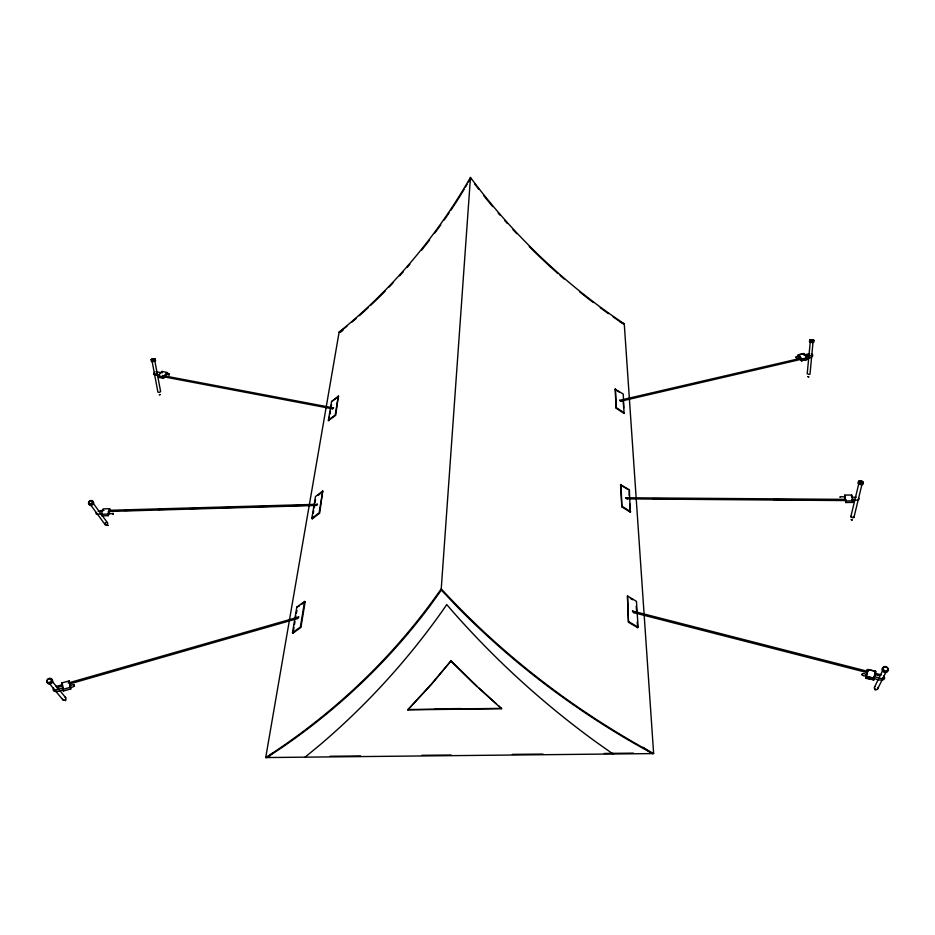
<?xml version="1.0" encoding="UTF-8"?>
<svg xmlns="http://www.w3.org/2000/svg" width="935" height="935" viewBox="0 0 935 935"><rect width="100%" height="100%" fill="white"/><g stroke="black" fill="none" stroke-linecap="round" stroke-linejoin="round"><path stroke-width="1.4" d="M476.897 686.138L451.009 660.881L431.654 683.836L407.789 709.852L501.569 708.695L498.53 705.738M839.957 497.291C838.73 496.871 842.645 496.251 845.298 497.268M866.102 676.017C859.931 676.402 861.521 671.26 866.628 674.743M862.409 673.656L862.105 674.941M407.789 709.852L431.631 684.151L451.009 660.881M265.727 757.56A1687.932 1018.893 39.2 0 0 441.238 588.875L470.469 177.44A1109.039 826.902 -49.3 0 0 624.264 323.872L653.635 753.575L265.727 757.56L339.125 332.135A1006.866 738.521 48.4 0 0 470.469 177.44M813.064 341.731L809.99 374.152L809.055 374.421L807.209 373.766L810.294 341.591M798.42 354.774L798.256 356.34L801.213 360.583L806.987 359.566L807.15 358L804.17 353.769L798.42 354.774L801.365 359.017L801.213 360.583M798.361 354.903L798.198 356.41L801.774 360.781L807.314 359.391L807.478 357.871L803.89 353.512L798.361 354.903L801.938 359.262L801.774 360.781M803.714 355.031L803.89 353.512M844.784 495.118L845.824 502.516L852.743 502.434L852.977 500.868L851.692 495.024L844.784 495.118L845.824 502.516M867.341 669.565L865.985 678.331L873.863 679.827L875.183 671.038L867.341 669.565L867.061 671.166M851.458 496.59L851.692 495.024M875.733 671.423L873.559 679.803L865.787 677.887L867.972 669.518L875.733 671.423L875.464 673.095M867.715 671.201L867.972 669.518M292.491 632.703L300.369 627.058L304.576 601.45L305.137 601.836L300.93 627.443L293.052 633.077L292.491 632.703L296.827 607.084L304.576 601.45M311.811 518.411L319.139 512.824L322.739 490.992L319.653 513.21L312.325 518.785L311.811 518.411L315.504 496.555L322.739 490.992M328.372 420.446L335.233 414.965L338.33 396.113L335.7 415.327L328.372 420.446L331.551 401.571L338.33 396.113M70.265 687.237C76.518 687.552 74.917 682.41 69.996 685.939M293.052 633.077L294.011 627.385M294.49 624.545L294.969 621.693M295.448 618.853L295.927 616.001M296.418 613.161L296.898 610.31M312.325 518.785L312.781 516.05M313.248 513.327L313.704 510.592M314.16 507.857L314.627 505.122M315.083 502.399L315.551 499.664M328.839 420.808L329.517 416.765M329.973 414.065L330.429 411.377M330.885 408.677L331.563 404.633M652.349 752.944L652.396 753.587L633.79 743.15A1993.549 1253.706 -40.4 0 1 456.444 606.009L441.355 590.114L429.539 606.464A1690.153 1020.178 39.2 0 1 282.861 746.901L266.931 757.537L267.036 756.906L269.864 756.883M865.985 678.331L866.254 676.741L874.143 678.226L873.863 679.827M874.903 672.639L875.183 671.038M883.248 677.781L882.126 678.752L873.687 676.566M850.827 516.646L858.903 483.255M853.971 517.265L862.082 483.874A1.625 0.655 13.1 0 1 861.287 484.307A1.625 0.655 13.1 0 1 859.697 484.003M873.944 678.459L875.078 674.439M865.787 677.887L867.329 672.534M108.261 515.676L110.061 510.253L109.617 508.687L103.177 508.897L101.342 514.308L101.786 515.875L108.261 515.676L107.817 514.098L109.617 508.687M875.838 689.668L874.856 689.726L875.604 689.224M153.574 361.272L154.801 360.63L160.633 391.66L159.417 392.314L157.922 392.174L152.078 361.144M799.939 355.99C793.534 355.919 795.638 360.01 800.559 356.925M796.398 357.906L796.106 356.925M874.611 686.944L882.839 670.15M877.579 689.072L885.866 672.3M461.867 193.089L464.076 189.384M465.548 186.918L467.021 184.44M468.493 181.974L470.539 178.538L471.24 179.45M53.576 687.938C50.747 693.828 61.71 691.105 63.405 689.212M163.555 378.359L163.181 376.899L166.991 372.446L161.895 371.394L158.073 375.835L158.447 377.296L163.555 378.359L167.353 373.906L166.991 372.446M65.251 699.859L65.508 700.642L65.906 699.883M615.101 389.264L623.248 394.021L624.031 413.41L616.188 408.233L615.101 389.264L619.508 392.209M845.789 499.372L625.585 497.759L627.163 498.811M616.188 408.233L615.522 388.867M620.583 484.833L629.348 489.73L630.283 512.181L621.845 506.863L620.583 484.833L627.701 489.379M629.348 489.73L629.232 495.643M621.845 506.863L621.039 484.435M316.521 504.783L317.538 504.327L316.334 505.461L108.296 511.48M346.885 326.385L339.125 332.135M305.091 757.151L319.595 745.207A1453.691 1025.087 45.8 0 0 442.676 610.497L446.755 604.548L451.699 610.345A1671.897 1210.404 -44.5 0 0 596.378 742.238L613.056 753.996L613.021 753.353M627.478 595.922L628.472 622.207L637.6 627.665L638.102 627.256L636.454 601.357L627.478 595.922L628.472 622.207M338.786 396.487L331.551 401.571M266.931 757.537L272.354 753.294M318.075 495.34L320.144 493.75M342.175 330.487L339.954 332.451L343.203 330.02M299.586 605.857L296.827 607.084M301.806 604.244L305.137 601.836M154.591 372.142L153.562 374.467L156.577 375.449M813.111 341.953L810.341 341.813M298.592 616.948L297.4 618.596L298.779 616.971L68.173 683.017M620.969 401.162L619.695 400.39L620.969 401.162L800.898 359.367M169.083 374.304C167.821 377.448 171.678 371.803 166.465 373.79M56.556 687.704L62.925 685.881M69.95 683.859L297.4 618.596M63.241 687.879L55.2 690.205L54.347 689.422M56.1 686.477L62.587 684.619M61.745 682.959L69.178 680.925L70.779 688.955L63.323 691.012L61.745 682.959L62.283 684.572M62.785 689.399L70.242 687.342L69.178 680.925M801.938 359.262L807.478 357.871M806.157 355.569L808.962 354.891M805.117 354.727L809.009 353.792M619.858 400.285L800.582 358.327M806.274 357.006L811.744 355.242M806.554 358.047C808.915 359.285 815.916 355.732 811.311 353.699M332.568 408.817L333.561 407.929L332.451 408.817L163.719 376.805M801.365 359.017L807.15 358M626.988 498.881L845.789 500.576M101.342 514.308L107.817 514.098M619.624 321.64L624.264 323.872M101.05 510.545L103.949 510.463M109.757 510.288L317.374 504.281M98.187 511.293L101.062 511.211M109.804 510.954L118.546 510.697M124.378 510.533L150.605 509.774M157.886 509.563L184.113 508.804M189.934 508.64L216.16 507.88M221.992 507.705L248.219 506.957M255.5 506.747L280.266 506.022M286.098 505.858L316.684 504.97M102.195 513.969L96.691 514.121A2.431 1.473 -16.6 0 1 96.048 512.929M107.712 513.806L113.228 513.642M846.046 500.95L852.977 500.868M435.242 708.882L461.2 708.566M407.812 709.536L501.569 708.379M329.985 756.263L360.63 755.947M421.907 755.316L451.079 755.012M512.357 754.381L543.001 754.077M604.279 753.446L633.416 753.142M852.112 497.256L856.215 497.245M851.61 499.419L854.532 499.442M652.688 498.589L739.819 499.267M773.21 499.524L845.813 500.085M851.621 500.132L857.64 500.178A2.525 1.601 8.9 0 0 858.856 498.215M851.621 500.622L854.543 500.646M633.93 612.717L632.469 611.104L633.93 612.717L867.598 672.709M625.76 497.677L626.894 498.285M159.64 374.97L154.427 373.743M162.48 375.508L333.561 407.929M155.97 371.686L161.217 372.738M158.073 375.835L163.181 376.899M866.044 676.204L873.828 678.132M632.703 611.081L867.902 671.4M874.95 673.212L881.565 674.906M874.634 674.521L878.865 675.608M874.143 678.097C875.85 680.084 887.771 682.071 883.844 675.993M628.974 621.798L638.102 627.256M630.354 598.365L632.598 599.721M622.313 506.454L630.751 511.784M616.609 407.835L624.451 413.013M643.035 747.299L652.396 753.587M613.173 316.907L623.353 323.907M496.497 703.973L478.965 688.043M501.569 708.695L473.764 683.59L450.986 661.185M48.597 682.644L62.844 699.766M51.483 680.481L65.672 697.639M474.548 183.774L478.685 189.174M105.211 524.734L90.298 504.468A1.566 1.11 -33.7 0 0 91.653 504.514M93.325 503.439L100.758 513.596M102.406 515.851L107.361 522.607M74.368 686.033L74.169 685.448M74.064 684.782L74.262 685.367M70.242 687.342L70.779 688.955M161.895 371.394L162.269 372.843M852.229 500.096L852.743 502.434M62.493 685.858L63.323 691.012M623.166 399.841L623.68 407.987M629.758 503.918L630.283 512.181M636.232 606.079L636.688 613.267M637.238 621.904L637.6 627.665M92.752 503.439A1.566 1.11 -33.7 0 1 92.331 504.07M106.029 522.56A1.531 1.11 -34 0 1 107.677 523.506A1.531 1.11 -34 0 1 105.585 524.897A1.531 1.11 -34 0 1 105.363 523.004M92.179 501.382A2.478 1.765 -33.7 0 1 93.547 503.462A2.478 1.765 -33.7 0 1 90.625 505.403A2.478 1.765 -33.7 0 1 89.257 503.31M154.333 360.162A2.209 0.631 -9.7 0 1 155.233 360.968A2.209 0.631 -9.7 0 1 151.926 361.588A2.209 0.631 -9.7 0 1 152.171 360.571M51.518 682.036A1.8 1.449 -37.4 0 1 50.911 682.737M65.053 697.206A1.765 1.438 -38 0 1 65.824 698.901A1.765 1.438 -38 0 1 64.001 700.268A1.765 1.438 -38 0 1 62.61 699.041M49.999 679.102A2.863 2.302 -37.4 0 1 52.711 681.007A2.863 2.302 -37.4 0 1 50.081 684.034A2.863 2.302 -37.4 0 1 47.369 682.129M853.176 516.506A1.613 0.678 13.5 0 1 853.749 517.569A1.613 0.678 13.5 0 1 851.598 517.406A1.613 0.678 13.5 0 1 851.037 516.342M862.666 483.453A2.571 1.04 13.1 0 1 861.754 484.739A2.571 1.04 13.1 0 1 858.318 483.687A2.571 1.04 13.1 0 1 859.23 482.402M862.093 481.443A2.571 1.04 13.1 0 1 862.467 483.255A2.571 1.04 13.1 0 1 858.482 482.039A2.571 1.04 13.1 0 1 860.843 481.058M608.44 313.622A1110.277 827.779 -49.3 0 1 600.235 307.685M593.281 302.484A1110.277 827.779 -49.3 0 1 579.536 291.755M564.156 278.981A1110.277 827.779 -49.3 0 1 560.077 275.428M558.031 273.651A1110.277 827.779 -49.3 0 1 529.233 246.56M516.774 233.703A1110.277 827.779 -49.3 0 1 512.999 229.659M507.389 223.512A1110.277 827.779 -49.3 0 1 504.608 220.391M500.003 215.155A1110.277 827.779 -49.3 0 1 498.18 213.04M492.733 206.635A1110.277 827.779 -49.3 0 1 483.816 195.742M653.635 753.575A1990.615 1252.023 -40.4 0 1 441.238 588.875M356.223 318.438A1007.942 739.293 48.4 0 1 352.098 322.026M461.142 194.258A1007.942 739.293 48.4 0 1 450.705 210.469M449.08 212.888A1007.942 739.293 48.4 0 1 444.125 220.111M440.771 224.856A1007.942 739.293 48.4 0 1 434.81 233.037M429.621 239.933A1007.942 739.293 48.4 0 1 421.673 250.054M409.892 264.231A1007.942 739.293 48.4 0 1 407.122 267.433M403.394 271.653A1007.942 739.293 48.4 0 1 399.631 275.813M392.981 282.989A1007.942 739.293 48.4 0 1 389.135 287.033M385.255 291.019A1007.942 739.293 48.4 0 1 370.435 305.523M368.425 307.405A1007.942 739.293 48.4 0 1 359.297 315.726M877.684 687.482A1.835 1.554 27.7 0 1 876.89 689.539A1.835 1.554 27.7 0 1 874.505 688.534A1.835 1.554 27.7 0 1 875.3 686.477M887.853 670.442A2.969 2.501 26.9 0 1 885.328 672.534A2.969 2.501 26.9 0 1 882.231 670.337A2.969 2.501 26.9 0 1 883.692 667.473M813.847 341.707A2.279 0.678 4.4 0 1 812.796 342.455A2.279 0.678 4.4 0 1 809.932 342.081A2.279 0.678 4.4 0 1 809.99 341.205M113.03 513.385L113.205 514.121L113.03 513.385M107.198 525.435L107.993 525.283L107.198 525.435M160.189 394.593L159.406 394.734L160.189 394.593M154.824 358.83L151.4 359.461L154.824 358.83M851.282 519.72L852.136 519.989L851.282 519.72M808.015 376.688L808.728 376.863L808.015 376.688M813.637 340.2L810.119 339.732L813.637 340.2M89.982 504.514A2.478 1.765 -33.7 0 0 92.997 501.569A2.478 1.765 -33.7 0 0 89.281 501.44A2.478 1.765 -33.7 0 0 89.982 504.514M89.947 503.825A1.963 1.391 -33.7 0 0 92.331 501.499A1.963 1.391 -33.7 0 0 89.386 501.394A1.963 1.391 -33.7 0 0 89.947 503.825M151.423 360.197A2.209 0.631 -9.7 0 0 155.175 359.507A2.209 0.631 -9.7 0 0 152.966 358.947A2.209 0.631 -9.7 0 0 151.423 360.197M49.462 683.286A2.863 2.302 -37.4 0 0 51.717 679.102A2.863 2.302 -37.4 0 0 47.089 680.072A2.863 2.302 -37.4 0 0 49.462 683.286M49.263 682.538A2.267 1.823 -37.4 0 0 51.039 679.231A2.267 1.823 -37.4 0 0 47.393 680.002A2.267 1.823 -37.4 0 0 49.263 682.538M859.23 481.77A2.034 0.83 13.1 0 0 862.678 482.437A2.034 0.83 13.1 0 0 860.948 480.835A2.034 0.83 13.1 0 0 859.23 481.77M882.804 669.986A2.969 2.501 26.9 0 0 887.783 670.862A2.969 2.501 26.9 0 0 885.527 666.585A2.969 2.501 26.9 0 0 882.804 669.986M883.458 669.577A2.349 1.975 26.9 0 0 887.397 670.255A2.349 1.975 26.9 0 0 885.62 666.889A2.349 1.975 26.9 0 0 883.458 669.577M810.341 340.796A2.279 0.678 4.4 0 0 814.069 340.679A2.279 0.678 4.4 0 0 811.101 339.697A2.279 0.678 4.4 0 0 810.341 340.796"/></g></svg>
